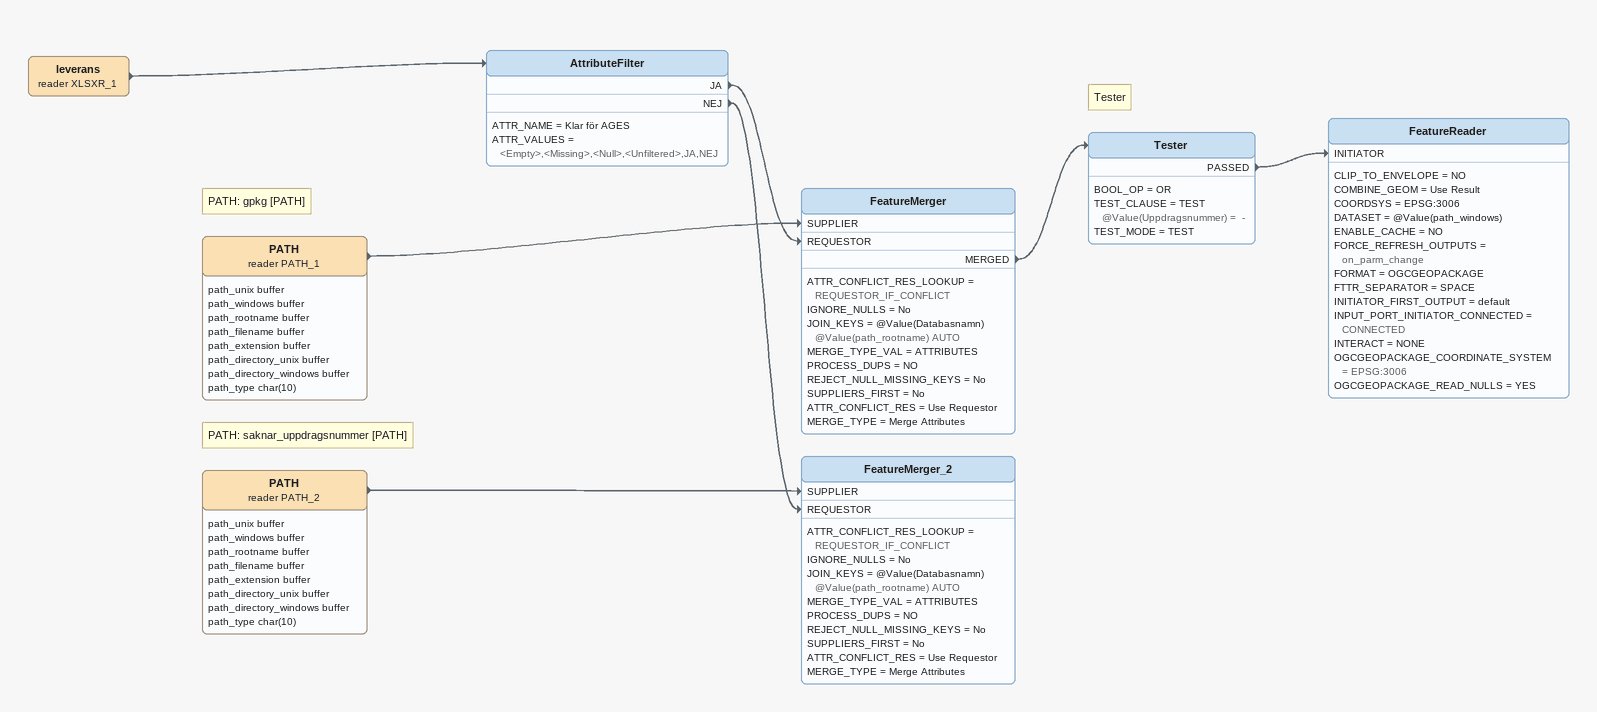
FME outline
leverans (reader XLSXR_1)
    -> AttributeFilter
AttributeFilter
    ATTR_NAME = Klar för AGES
    ATTR_VALUES = <Empty>,<Missing>,<Null>,<Unfiltered>,JA,NEJ
    JA -> FeatureMerger [REQUESTOR]
    NEJ -> FeatureMerger_2 [REQUESTOR]
Note: PATH: gpkg [PATH]
PATH (reader PATH_1)
    attributes: path_unix buffer, path_windows buffer, path_rootname buffer, path_filename buffer, path_extension buffer, path_directory_unix buffer, path_directory_windows buffer, path_type char(10)
    -> FeatureMerger [SUPPLIER]
FeatureMerger
    ATTR_CONFLICT_RES_LOOKUP = REQUESTOR_IF_CONFLICT
    IGNORE_NULLS = No
    JOIN_KEYS = @Value(Databasnamn) @Value(path_rootname) AUTO
    MERGE_TYPE_VAL = ATTRIBUTES
    PROCESS_DUPS = NO
    REJECT_NULL_MISSING_KEYS = No
    SUPPLIERS_FIRST = No
    ATTR_CONFLICT_RES = Use Requestor
    MERGE_TYPE = Merge Attributes
    MERGED -> Tester
Note: Tester
Tester
    BOOL_OP = OR
    TEST_CLAUSE = TEST @Value(Uppdragsnummer) =  -
    TEST_MODE = TEST
    PASSED -> FeatureReader [INITIATOR]
FeatureReader
    CLIP_TO_ENVELOPE = NO
    COMBINE_GEOM = Use Result
    COORDSYS = EPSG:3006
    DATASET = @Value(path_windows)
    ENABLE_CACHE = NO
    FORCE_REFRESH_OUTPUTS = on_parm_change
    FORMAT = OGCGEOPACKAGE
    FTTR_SEPARATOR = SPACE
    INITIATOR_FIRST_OUTPUT = default
    INPUT_PORT_INITIATOR_CONNECTED = CONNECTED
    INTERACT = NONE
    OGCGEOPACKAGE_COORDINATE_SYSTEM = EPSG:3006
    OGCGEOPACKAGE_READ_NULLS = YES
Note: PATH: saknar_uppdragsnummer [PATH]
PATH (reader PATH_2)
    attributes: path_unix buffer, path_windows buffer, path_rootname buffer, path_filename buffer, path_extension buffer, path_directory_unix buffer, path_directory_windows buffer, path_type char(10)
    -> FeatureMerger_2 [SUPPLIER]
FeatureMerger_2
    ATTR_CONFLICT_RES_LOOKUP = REQUESTOR_IF_CONFLICT
    IGNORE_NULLS = No
    JOIN_KEYS = @Value(Databasnamn) @Value(path_rootname) AUTO
    MERGE_TYPE_VAL = ATTRIBUTES
    PROCESS_DUPS = NO
    REJECT_NULL_MISSING_KEYS = No
    SUPPLIERS_FIRST = No
    ATTR_CONFLICT_RES = Use Requestor
    MERGE_TYPE = Merge Attributes
